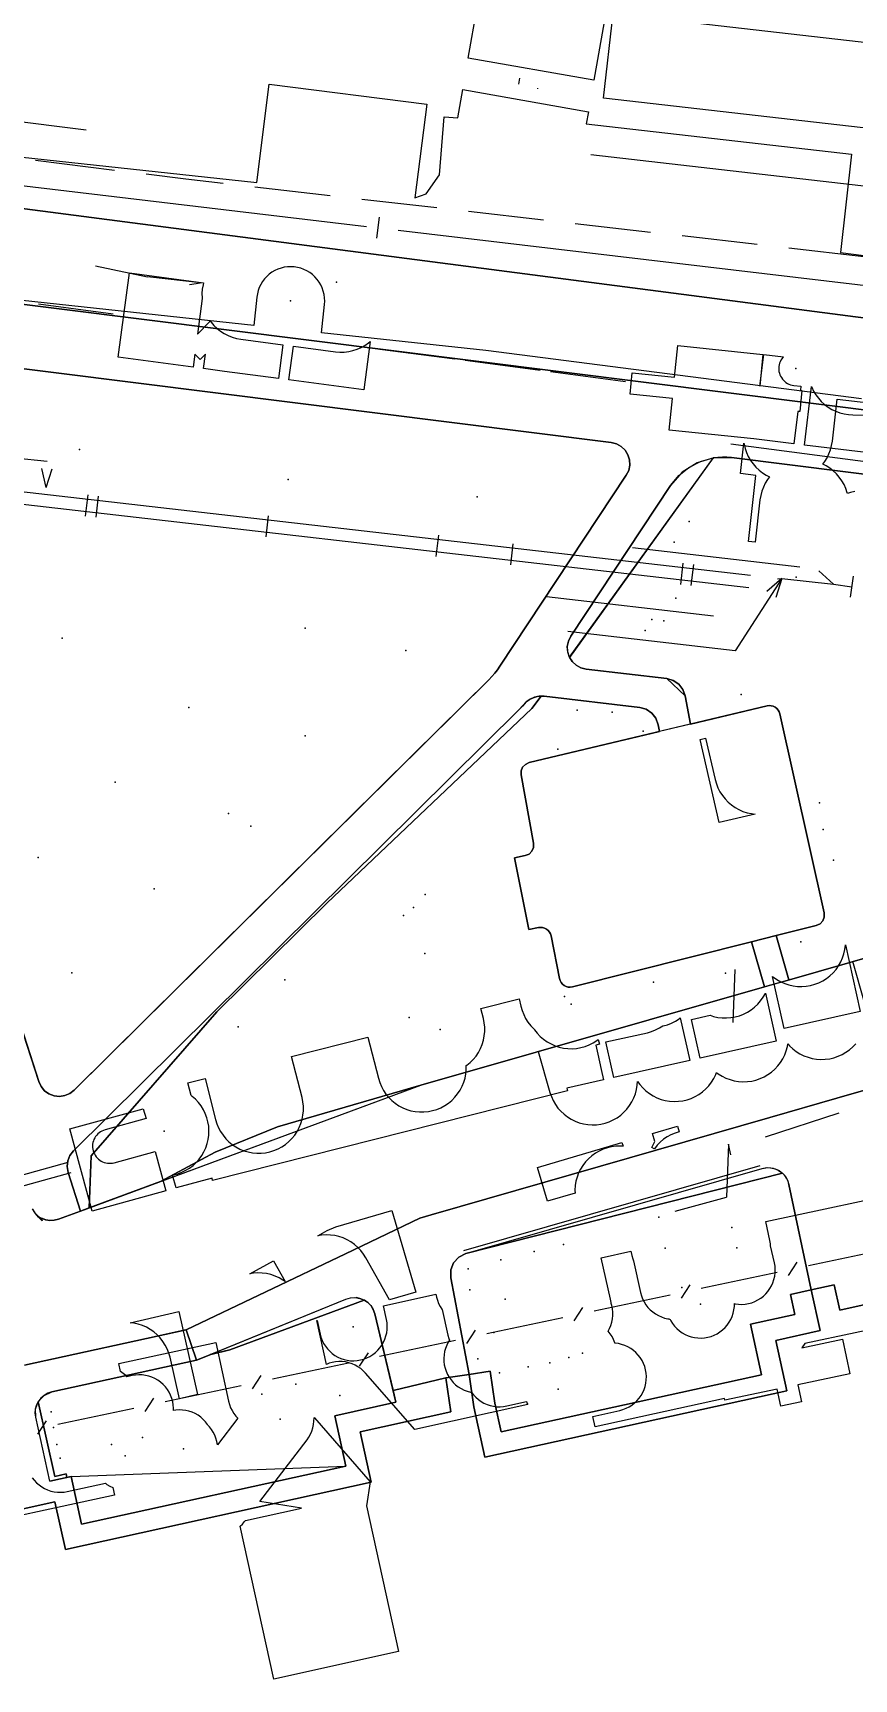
# Model space of a CAD drawing. Header units: metres. Extents: x 8858 to 9287, y -8974 to -8722.
# Drawn here: x 9198.8 to 9237.4, y -8939 to -8861.6 of the extents above; entities that cross this region are included whole.
import ezdxf

# ---------------------------------------------------------------- set-up
doc = ezdxf.new("R2010")
doc.units = ezdxf.units.M
for name, color, linetype in [('BOUNDARY', 7, 'Continuous'), ('BUSH', 7, 'Continuous'), ('CURB', 7, 'Continuous'), ('ELECTR_CABLE', 7, 'Continuous'), ('ELECTR_CABLE_COMM', 7, 'Continuous'), ('GAS', 7, 'Continuous'), ('GRASS', 7, 'Continuous'), ('GROUND', 7, 'Continuous'), ('HEAT', 7, 'Continuous'), ('LOUNGER', 7, 'Continuous'), ('OVERHEAD_POWER_LINE', 7, 'Continuous'), ('ROAD', 7, 'Continuous'), ('SEWER', 7, 'Continuous'), ('SIDEWALK_PATH', 7, 'Continuous'), ('TREE', 7, 'Continuous'), ('WATER_PIPELINE', 7, 'Continuous')]:
    doc.layers.add(name, color=color, linetype=linetype)

msp = doc.modelspace()

# ---------------------------------------------------------------- linework, layer by layer
at = {"layer": 'BOUNDARY'}
msp.add_lwpolyline([(9238.893, -8921.222), (9236.71, -8921.702), (9236.448, -8920.508), (9235.373, -8920.744), (9235.795, -8922.663), (9233.703, -8923.123), (9234.225, -8925.498), (9220.028, -8928.622), (9219.506, -8926.253), (9219.281, -8924.725), (9218.193, -8924.886), (9218.429, -8926.49), (9214.158, -8927.429), (9214.679, -8929.798), (9200.299, -8932.962), (9199.805, -8930.717), (9194.494, -8931.886)], dxfattribs=at)
at = {"layer": 'BUSH'}
for p in [(9213.043, -8873.364), (9234.644, -8877.429), (9200.956, -8881.241), (9210.769, -8882.642), (9219.655, -8883.461), (9234.657, -8887.246), (9216.305, -8890.683), (9217.212, -8902.164), (9204.947, -8913.287)]:
    msp.add_point(p, dxfattribs=at)
at = {"layer": 'CURB'}
for points in [[(9005.826, -8841.827), (9152.03, -8860.335), (9182.343, -8867.842), (9259.042, -8877.797)], [(9258.834, -8882.007), (9125.548, -8865.277), (9009.014, -8849.869)], [(9225.965, -8880.905), (9132.536, -8869.178)], [(9258.704, -8884.548), (9231.589, -8880.989)], [(9226.674, -8882.449), (9220.733, -8891.424)], [(9228.75, -8882.936), (9224.066, -8890.012)], [(9224.783, -8891.558), (9228.578, -8892.004), (9229.445, -8892.815), (9229.692, -8894.148)], [(9220.211, -8892.059), (9200.703, -8911.362)], [(9222.805, -8892.835), (9227.305, -8893.364)], [(9221.618, -8893.481), (9200.672, -8914.207)], [(9229.692, -8894.148), (9233.296, -8893.288)], [(9233.9, -8893.666), (9235.975, -8903.025)], [(9222.102, -8895.96), (9228.231, -8894.497)], [(9228.171, -8894.176), (9228.231, -8894.497)], [(9222.317, -8899.75), (9221.726, -8896.537)], [(9222.543, -8903.715), (9222.09, -8903.81), (9221.415, -8900.433), (9221.924, -8900.331)], [(9223.529, -8906.112), (9223.137, -8904.108)], [(9233.727, -8904.092), (9232.562, -8904.384)], [(9235.609, -8903.619), (9233.727, -8904.092)], [(9234.134, -8906.229), (9241.83, -8904.028)], [(9232.562, -8904.384), (9224.142, -8906.501)], [(9233.172, -8906.504), (9232.562, -8904.384)], [(9201.009, -8917.043), (9217.009, -8911.127), (9233.172, -8906.504)], [(9236.569, -8911.741), (9252.721, -8907.101)], [(9198.072, -8907.929), (9199.048, -8910.958)], [(9233.418, -8912.646), (9236.569, -8911.741)], [(9217.506, -8917.216), (9233.418, -8912.646)], [(9219.031, -8918.901), (9232.973, -8914.897)], [(9200.423, -8915.224), (9201.009, -8917.043)], [(9235.373, -8920.744), (9234.325, -8915.789)], [(9199.974, -8917.426), (9201.009, -8917.043)], [(9213.463, -8919.047), (9216.968, -8917.371), (9217.506, -8917.216)], [(9198.367, -8924.296), (9205.969, -8922.63), (9213.463, -8919.047)], [(9219.281, -8924.725), (9218.421, -8920.187)], [(9220.27, -8924.579), (9220.491, -8926.072), (9220.789, -8927.43), (9233.034, -8924.737), (9232.511, -8922.362), (9234.604, -8921.901), (9234.397, -8920.959)], [(9206.459, -8924.058), (9213.491, -8921.179)], [(9215.84, -8926.035), (9214.842, -8921.872)], [(9199.665, -8925.548), (9206.459, -8924.058)], [(9219.281, -8924.725), (9220.27, -8924.579)], [(9199.561, -8929.747), (9200.567, -8929.526), (9201.061, -8931.77), (9213.488, -8929.037), (9212.967, -8926.668), (9215.84, -8926.035)], [(9199.561, -8929.747), (9198.902, -8926.738)]]:
    msp.add_lwpolyline(points, dxfattribs=at)
at = {"layer": 'ELECTR_CABLE'}
for points in [[(9198.89, -8867.633), (9202.607, -8868.096)], [(9204.095, -8868.281), (9205.954, -8868.513)], [(9205.954, -8868.513), (9207.72, -8868.715)], [(9209.21, -8868.885), (9212.742, -8869.289)], [(9214.232, -8869.459), (9217.764, -8869.862)], [(9219.254, -8870.033), (9222.786, -8870.436)], [(9224.276, -8870.607), (9227.808, -8871.01)], [(9229.298, -8871.18), (9232.83, -8871.584)], [(9234.32, -8871.754), (9237.852, -8872.158)], [(9199.027, -8874.388), (9202.547, -8874.853)], [(9215.087, -8876.512), (9218.607, -8876.977)], [(9219.102, -8877.042), (9222.622, -8877.508)], [(9223.117, -8877.573), (9226.637, -8878.039)], [(9233.229, -8913.546), (9236.693, -8912.426)], [(9200.419, -8914.762), (9196.959, -8915.714)], [(9200.549, -8915.245), (9197.087, -8916.198)]]:
    msp.add_lwpolyline(points, dxfattribs=at)
for points in [[(9207.088, -8875.221), (9207.095, -8875.164), (9207.15, -8875.243), (9207.284, -8875.401), (9207.432, -8875.544), (9207.593, -8875.672), (9207.766, -8875.784), (9207.949, -8875.878), (9208.141, -8875.954), (9208.339, -8876.011), (9208.542, -8876.048), (9210.525, -8876.31), (9210.315, -8877.898), (9207.783, -8877.563), (9206.795, -8877.433), (9206.885, -8876.755), (9206.64, -8877.003), (9206.382, -8876.748), (9206.3, -8877.367), (9202.78, -8876.902), (9203.305, -8872.936), (9206.798, -8873.398), (9206.772, -8873.488), (9206.735, -8873.691), (9206.718, -8873.896), (9206.722, -8874.102), (9206.726, -8874.142), (9206.506, -8875.81)], [(9214.33, -8878.429), (9210.81, -8877.964), (9211.02, -8876.375), (9213.003, -8876.638), (9213.208, -8876.655), (9213.414, -8876.652), (9213.619, -8876.628), (9213.821, -8876.585), (9214.017, -8876.522), (9214.206, -8876.44), (9214.386, -8876.34), (9214.556, -8876.223), (9214.63, -8876.16)], [(9233.102, -8876.762), (9232.948, -8878.254), (9232.956, -8878.255), (9233.136, -8876.766), (9234.065, -8876.878), (9234.037, -8876.908), (9233.989, -8876.97), (9233.947, -8877.036), (9233.912, -8877.106), (9233.884, -8877.18), (9233.863, -8877.255), (9233.85, -8877.333), (9233.844, -8877.411), (9233.846, -8877.49), (9233.856, -8877.568), (9233.873, -8877.644), (9233.898, -8877.719), (9233.93, -8877.79), (9233.969, -8877.858), (9234.014, -8877.923), (9234.066, -8877.982), (9234.123, -8878.036), (9234.185, -8878.084), (9234.251, -8878.126), (9234.321, -8878.161), (9234.395, -8878.189), (9234.47, -8878.21), (9234.548, -8878.223), (9234.885, -8878.264), (9234.862, -8878.452), (9234.937, -8878.46), (9234.834, -8879.454), (9234.742, -8879.445), (9234.558, -8880.967), (9232.673, -8880.739), (9228.686, -8880.327), (9228.841, -8878.835), (9226.851, -8878.629), (9226.954, -8877.634), (9228.944, -8877.84), (9229.098, -8876.348)], [(9238.858, -8881.487), (9235.054, -8881.027), (9235.387, -8878.277), (9235.394, -8878.298), (9235.482, -8878.485), (9235.587, -8878.662), (9235.708, -8878.828), (9235.846, -8878.982), (9235.998, -8879.121), (9236.163, -8879.245), (9236.339, -8879.352), (9236.525, -8879.441), (9236.718, -8879.511), (9236.918, -8879.562), (9237.122, -8879.594), (9237.328, -8879.605), (9239.085, -8879.614)], [(9237.68, -8907.655), (9234.106, -8908.457), (9233.557, -8906.014), (9233.59, -8906.042), (9233.758, -8906.161), (9233.937, -8906.262), (9234.126, -8906.346), (9234.321, -8906.411), (9234.522, -8906.456), (9234.727, -8906.481), (9234.933, -8906.486), (9235.139, -8906.471), (9235.342, -8906.436), (9235.54, -8906.381), (9235.732, -8906.307), (9235.917, -8906.214), (9236.091, -8906.104), (9236.253, -8905.977), (9236.402, -8905.835), (9236.537, -8905.679), (9236.656, -8905.511), (9236.757, -8905.331), (9236.841, -8905.143), (9236.906, -8904.947), (9236.951, -8904.746), (9236.976, -8904.542), (9236.977, -8904.522)], [(9206.867, -8910.803), (9207.358, -8912.741), (9207.418, -8912.938), (9207.497, -8913.129), (9207.595, -8913.31), (9207.71, -8913.481), (9207.841, -8913.64), (9207.987, -8913.785), (9208.147, -8913.916), (9208.318, -8914.03), (9208.501, -8914.126), (9208.691, -8914.205), (9208.888, -8914.264), (9209.091, -8914.304), (9209.296, -8914.323), (9209.502, -8914.323), (9209.707, -8914.302), (9209.909, -8914.261), (9210.106, -8914.201), (9210.296, -8914.122), (9210.478, -8914.024), (9210.649, -8913.909), (9210.808, -8913.778), (9210.953, -8913.632), (9211.083, -8913.472), (9211.197, -8913.3), (9211.294, -8913.118), (9211.372, -8912.928), (9211.432, -8912.73), (9211.471, -8912.528), (9211.491, -8912.323), (9211.491, -8912.117), (9211.47, -8911.912), (9211.429, -8911.71), (9210.938, -8909.771), (9214.525, -8908.862), (9215.016, -8910.801), (9215.077, -8910.998), (9215.156, -8911.188), (9215.254, -8911.37), (9215.369, -8911.541), (9215.5, -8911.7), (9215.646, -8911.845), (9215.806, -8911.976), (9215.977, -8912.09), (9216.159, -8912.186), (9216.35, -8912.265), (9216.547, -8912.324), (9216.749, -8912.364), (9216.955, -8912.383), (9217.161, -8912.383), (9217.366, -8912.362), (9217.568, -8912.321), (9217.765, -8912.261), (9217.955, -8912.182), (9218.136, -8912.084), (9218.308, -8911.969), (9218.466, -8911.838), (9218.612, -8911.692), (9218.742, -8911.532), (9218.856, -8911.36), (9218.953, -8911.178), (9219.031, -8910.988), (9219.09, -8910.79), (9219.13, -8910.588), (9219.15, -8910.383), (9219.149, -8910.207), (9219.173, -8910.191), (9219.332, -8910.06), (9219.478, -8909.914), (9219.608, -8909.754), (9219.722, -8909.583), (9219.819, -8909.401), (9219.897, -8909.21), (9219.956, -8909.013), (9219.996, -8908.81), (9220.016, -8908.605), (9220.015, -8908.399), (9219.994, -8908.194), (9219.954, -8907.992), (9219.833, -8907.518), (9221.64, -8907.06), (9221.72, -8907.416), (9221.775, -8907.615), (9221.849, -8907.807), (9221.941, -8907.991), (9222.052, -8908.166), (9222.178, -8908.328), (9222.32, -8908.477), (9222.357, -8908.509), (9222.363, -8908.518), (9222.489, -8908.68), (9222.631, -8908.829), (9222.787, -8908.964), (9222.956, -8909.083), (9223.135, -8909.184), (9223.324, -8909.268), (9223.519, -8909.333), (9223.72, -8909.378), (9223.925, -8909.403), (9224.131, -8909.408), (9224.336, -8909.393), (9224.539, -8909.358), (9224.738, -8909.303), (9224.93, -8909.229), (9225.114, -8909.136), (9225.289, -8909.026), (9225.357, -8908.973), (9225.415, -8909.199), (9225.235, -8909.244), (9225.331, -8909.67), (9225.493, -8910.39), (9225.602, -8910.878), (9223.875, -8911.266), (9223.905, -8911.386), (9207.222, -8915.612), (9207.192, -8915.492), (9205.505, -8915.956), (9205.338, -8915.35), (9205.382, -8915.342), (9205.581, -8915.29), (9205.774, -8915.218), (9205.96, -8915.128), (9206.135, -8915.02), (9206.299, -8914.895), (9206.45, -8914.755), (9206.587, -8914.601), (9206.708, -8914.434), (9206.812, -8914.256), (9206.897, -8914.068), (9206.965, -8913.874), (9207.012, -8913.673), (9207.04, -8913.469), (9207.048, -8913.263), (9207.035, -8913.057), (9207.003, -8912.854), (9206.95, -8912.654), (9206.878, -8912.461), (9206.788, -8912.276), (9206.68, -8912.101), (9206.555, -8911.936), (9206.415, -8911.785), (9206.261, -8911.649), (9206.209, -8911.611), (9206.056, -8911.008)], [(9230.153, -8909.857), (9229.744, -8908.037), (9230.626, -8907.839), (9230.778, -8907.89), (9230.979, -8907.935), (9231.184, -8907.96), (9231.39, -8907.965), (9231.596, -8907.95), (9231.799, -8907.915), (9231.997, -8907.86), (9232.189, -8907.786), (9232.374, -8907.693), (9232.548, -8907.583), (9232.71, -8907.456), (9232.859, -8907.314), (9232.994, -8907.158), (9233.113, -8906.99), (9233.214, -8906.81), (9233.22, -8906.797), (9233.727, -8909.054)], [(9229.555, -8909.478), (9229.665, -8909.966), (9226.09, -8910.769), (9225.981, -8910.281), (9225.714, -8909.094), (9227.666, -8908.656), (9227.864, -8908.601), (9228.056, -8908.526), (9228.24, -8908.434), (9228.387, -8908.341), (9228.411, -8908.337), (9228.609, -8908.282), (9228.801, -8908.208), (9228.986, -8908.115), (9229.16, -8908.005), (9229.215, -8907.962)], [(9200.5, -8913.184), (9203.962, -8912.232), (9204.089, -8912.694), (9202.161, -8913.225), (9202.086, -8913.25), (9202.014, -8913.281), (9201.946, -8913.32), (9201.882, -8913.365), (9201.822, -8913.416), (9201.768, -8913.473), (9201.72, -8913.535), (9201.678, -8913.601), (9201.642, -8913.671), (9201.614, -8913.744), (9201.593, -8913.82), (9201.579, -8913.897), (9201.573, -8913.976), (9201.575, -8914.054), (9201.585, -8914.132), (9201.602, -8914.209), (9201.626, -8914.283), (9201.658, -8914.355), (9201.697, -8914.423), (9201.742, -8914.488), (9201.793, -8914.547), (9201.85, -8914.601), (9201.911, -8914.65), (9201.978, -8914.692), (9202.048, -8914.727), (9202.121, -8914.756), (9202.197, -8914.777), (9202.274, -8914.79), (9202.352, -8914.796), (9202.431, -8914.794), (9202.509, -8914.785), (9202.585, -8914.768), (9204.514, -8914.237), (9205.023, -8916.088), (9201.561, -8917.041)], [(9227.872, -8914.059), (9228.019, -8913.77), (9227.909, -8913.396), (9229.089, -8913.048), (9229.166, -8913.311), (9229.163, -8913.311), (9228.966, -8913.373), (9228.777, -8913.454), (9228.596, -8913.553), (9228.426, -8913.669), (9228.268, -8913.802), (9228.124, -8913.949), (9227.995, -8914.11), (9227.989, -8914.118)], [(9226.522, -8913.998), (9226.396, -8913.99), (9226.19, -8913.997), (9225.986, -8914.023), (9225.785, -8914.07), (9225.59, -8914.136), (9225.402, -8914.221), (9225.223, -8914.324), (9225.056, -8914.444), (9224.901, -8914.58), (9224.76, -8914.73), (9224.634, -8914.894), (9224.525, -8915.068), (9224.434, -8915.253), (9224.361, -8915.446), (9224.308, -8915.645), (9224.274, -8915.848), (9224.261, -8916.054), (9224.265, -8916.196), (9222.967, -8916.579), (9222.499, -8914.993), (9226.47, -8913.821)], [(9212.611, -8917.963), (9213.02, -8917.791), (9215.649, -8917.015), (9216.782, -8920.851), (9215.533, -8921.22), (9214.426, -8919.239), (9214.316, -8919.064), (9214.191, -8918.901), (9214.049, -8918.751), (9213.894, -8918.616), (9213.726, -8918.496), (9213.548, -8918.393), (9213.36, -8918.309), (9213.164, -8918.243), (9212.964, -8918.197), (9212.759, -8918.17), (9212.553, -8918.164), (9212.348, -8918.178), (9212.173, -8918.207)], [(9210.628, -8920.358), (9210.525, -8920.285), (9210.346, -8920.182), (9210.158, -8920.097), (9209.963, -8920.032), (9209.762, -8919.985), (9209.558, -8919.959), (9209.352, -8919.952), (9209.146, -8919.966), (9208.971, -8919.995), (9210.08, -8919.377)], [(9206.515, -8925.673), (9205.661, -8925.867), (9205.217, -8923.917), (9205.162, -8923.719), (9205.087, -8923.527), (9204.994, -8923.343), (9204.883, -8923.169), (9204.756, -8923.007), (9204.613, -8922.858), (9204.457, -8922.724), (9204.288, -8922.606), (9204.108, -8922.505), (9203.92, -8922.422), (9203.724, -8922.358), (9203.522, -8922.313), (9203.347, -8922.292), (9205.628, -8921.773)]]:
    msp.add_lwpolyline(points, close=True, dxfattribs=at)
at = {"layer": 'ELECTR_CABLE_COMM'}
for points in [[(9234.307, -8920.068), (9234.716, -8919.44)], [(9235.245, -8919.599), (9238.82, -8918.843)], [(9230.202, -8920.665), (9233.777, -8919.909)], [(9225.159, -8921.731), (9228.735, -8920.975)], [(9229.264, -8921.134), (9229.673, -8920.506)], [(9224.221, -8922.201), (9224.63, -8921.573)], [(9219.178, -8923.267), (9219.587, -8922.639)], [(9220.116, -8922.798), (9223.692, -8922.042)], [(9215.074, -8923.864), (9218.649, -8923.108)], [(9210.031, -8924.931), (9213.606, -8924.175)], [(9214.135, -8924.334), (9214.544, -8923.705)], [(9209.092, -8925.4), (9209.501, -8924.772)], [(9204.988, -8925.997), (9208.563, -8925.241)], [(9199.945, -8927.064), (9203.52, -8926.308)], [(9204.05, -8926.467), (9204.458, -8925.838)], [(9199.007, -8927.533), (9199.416, -8926.905)]]:
    msp.add_lwpolyline(points, dxfattribs=at)
at = {"layer": 'GAS'}
for points in [[(9199.444, -8881.8), (9197.927, -8881.64)], [(9199.4, -8883.03), (9199.182, -8882.122)], [(9199.4, -8883.03), (9199.682, -8882.14)], [(9232.441, -8887.742), (9192.277, -8883.134)], [(9192.345, -8882.538), (9232.51, -8887.146)], [(9201.249, -8884.366), (9201.363, -8883.373)], [(9201.746, -8884.423), (9201.86, -8883.43)], [(9209.742, -8885.341), (9209.856, -8884.347)], [(9217.738, -8886.259), (9217.852, -8885.265)], [(9221.239, -8886.661), (9221.353, -8885.667)], [(9234.838, -8886.767), (9226.968, -8885.864)], [(9229.235, -8887.578), (9229.349, -8886.585)], [(9229.731, -8887.635), (9229.845, -8886.642)], [(9236.42, -8887.56), (9235.727, -8886.933)], [(9233.99, -8887.3), (9231.791, -8890.695)], [(9233.99, -8887.3), (9233.291, -8887.919)], [(9233.99, -8887.3), (9233.711, -8888.191)], [(9233.789, -8887.32), (9233.99, -8887.3), (9236.42, -8887.56), (9237.289, -8887.689)], [(9237.215, -8888.184), (9237.362, -8887.195)], [(9230.775, -8889.072), (9222.919, -8888.17)], [(9231.791, -8890.695), (9223.928, -8889.793)]]:
    msp.add_lwpolyline(points, dxfattribs=at)
at = {"layer": 'GRASS'}
for points in [[(9258.834, -8882.007), (9259.042, -8877.797), (9182.343, -8867.842), (9152.03, -8860.335), (9005.826, -8841.827), (9004.224, -8841.84), (9002.707, -8842.266), (9001.353, -8843.072), (9000.239, -8844.225), (8999.862, -8844.909), (8999.676, -8845.656), (8999.686, -8846.425), (8999.896, -8847.178), (9000.293, -8847.851), (9000.841, -8848.391), (9001.508, -8848.774), (9002.263, -8848.976), (9125.548, -8865.277)], [(9223.137, -8904.108), (9223.109, -8904.013), (9223.062, -8903.926), (9223, -8903.85), (9222.923, -8903.787), (9222.835, -8903.741), (9222.74, -8903.713), (9222.642, -8903.704), (9222.543, -8903.715), (9222.09, -8903.81), (9221.415, -8900.433), (9221.924, -8900.331), (9222.105, -8900.256), (9222.239, -8900.122), (9222.314, -8899.947), (9222.317, -8899.75), (9221.726, -8896.537), (9221.728, -8896.345), (9221.799, -8896.173), (9221.927, -8896.039), (9222.102, -8895.96), (9228.231, -8894.497), (9228.171, -8894.176), (9228.063, -8893.874), (9227.871, -8893.627), (9227.612, -8893.452), (9227.305, -8893.364), (9222.805, -8892.835), (9222.737, -8892.831), (9222.669, -8892.831), (9222.238, -8893.416), (9212.596, -8902.565), (9207.414, -8907.677), (9201.509, -8914.446), (9201.419, -8916.891), (9204.766, -8915.654), (9207.343, -8914.276), (9210.267, -8913.081), (9217.009, -8911.127), (9233.172, -8906.504), (9232.562, -8904.384), (9224.142, -8906.501), (9224.041, -8906.516), (9223.94, -8906.51), (9223.843, -8906.484), (9223.752, -8906.439), (9223.672, -8906.376), (9223.607, -8906.298), (9223.558, -8906.21), (9223.529, -8906.112)], [(9234.397, -8920.959), (9235.373, -8920.744), (9234.325, -8915.789), (9234.281, -8915.641), (9234.216, -8915.502), (9234.13, -8915.375), (9234.026, -8915.262), (9219.128, -8919.039), (9218.794, -8919.207), (9218.552, -8919.476), (9218.421, -8919.813), (9218.421, -8920.187), (9219.281, -8924.725), (9220.27, -8924.579), (9220.491, -8926.072), (9220.789, -8927.43), (9233.034, -8924.737), (9232.511, -8922.362), (9234.604, -8921.901)], [(9214.842, -8921.872), (9214.774, -8921.678), (9214.67, -8921.504), (9214.532, -8921.355), (9214.365, -8921.236), (9208.023, -8923.563), (9207.129, -8923.784), (9206.459, -8924.058), (9199.665, -8925.548), (9199.47, -8925.611), (9199.295, -8925.712), (9199.144, -8925.846), (9199.021, -8926.01), (9199.794, -8929.523), (9200.326, -8929.405), (9200.362, -8929.571), (9200.567, -8929.526), (9213.488, -8929.037), (9212.967, -8926.668), (9215.84, -8926.035)]]:
    msp.add_lwpolyline(points, close=True, dxfattribs=at)
for points in [[(9197.799, -8907.083), (9199.048, -8910.958), (9199.157, -8911.19), (9199.319, -8911.383), (9199.524, -8911.531), (9199.763, -8911.623), (9200.017, -8911.651), (9200.267, -8911.615), (9200.499, -8911.517), (9200.703, -8911.362), (9205.805, -8906.314), (9207.481, -8904.655), (9216.65, -8895.571), (9220.211, -8892.059), (9220.354, -8891.91), (9220.488, -8891.755), (9220.615, -8891.593), (9220.733, -8891.424), (9226.674, -8882.449), (9226.787, -8882.22), (9226.837, -8881.974), (9226.825, -8881.723), (9226.749, -8881.48), (9226.614, -8881.264), (9226.431, -8881.091), (9226.212, -8880.969), (9225.965, -8880.905), (9132.536, -8869.178)], [(9258.684, -8885.012), (9231.625, -8881.616), (9231.41, -8881.596), (9231.193, -8881.593), (9230.977, -8881.605), (9230.762, -8881.633), (9224.004, -8891.01), (9224.142, -8891.217), (9224.324, -8891.382), (9224.541, -8891.498), (9224.783, -8891.558), (9228.578, -8892.004), (9228.886, -8892.091), (9229.145, -8892.267), (9229.337, -8892.513), (9229.445, -8892.815), (9229.692, -8894.148), (9233.296, -8893.288), (9233.394, -8893.275), (9233.493, -8893.281), (9233.588, -8893.306), (9233.677, -8893.35), (9233.756, -8893.411), (9233.82, -8893.486), (9233.869, -8893.572), (9233.9, -8893.666), (9235.975, -8903.025), (9235.979, -8903.22), (9235.912, -8903.396), (9235.785, -8903.535), (9235.609, -8903.619), (9233.727, -8904.092), (9234.326, -8906.174), (9241.83, -8904.028)]]:
    msp.add_lwpolyline(points, dxfattribs=at)
at = {"layer": 'GROUND'}
for points in [[(9138.176, -8858.581), (9152.03, -8860.335), (9182.343, -8867.842), (9259.042, -8877.797), (9258.834, -8882.007), (9125.548, -8865.277)], [(9132.536, -8869.178), (9225.965, -8880.905), (9226.212, -8880.969), (9226.431, -8881.091), (9226.614, -8881.264), (9226.749, -8881.48), (9226.825, -8881.723), (9226.837, -8881.974), (9226.787, -8882.22), (9226.674, -8882.449), (9220.733, -8891.424), (9220.615, -8891.593), (9220.488, -8891.755), (9220.354, -8891.91), (9220.211, -8892.059), (9200.703, -8911.362), (9200.499, -8911.517), (9200.267, -8911.615), (9200.017, -8911.651), (9199.763, -8911.623), (9199.524, -8911.531), (9199.319, -8911.383), (9199.157, -8911.19), (9199.048, -8910.958), (9197.799, -8907.083)], [(9241.83, -8904.028), (9234.134, -8906.229), (9233.172, -8906.504), (9234.326, -8906.174), (9233.727, -8904.092), (9235.609, -8903.619), (9235.785, -8903.535), (9235.912, -8903.396), (9235.979, -8903.22), (9235.975, -8903.025), (9233.9, -8893.666), (9233.869, -8893.572), (9233.82, -8893.486), (9233.756, -8893.411), (9233.677, -8893.35), (9233.588, -8893.306), (9233.493, -8893.281), (9233.394, -8893.275), (9233.296, -8893.288), (9229.692, -8894.148), (9229.445, -8892.815), (9229.337, -8892.513), (9229.145, -8892.267), (9228.886, -8892.091), (9228.578, -8892.004), (9224.783, -8891.558), (9224.534, -8891.495), (9224.313, -8891.374), (9224.129, -8891.202), (9224.006, -8891.007), (9230.759, -8881.637), (9230.787, -8881.628), (9231.625, -8881.616), (9258.685, -8885.012)]]:
    msp.add_lwpolyline(points, dxfattribs=at)
for points in [[(9217.009, -8911.127), (9210.267, -8913.081), (9207.343, -8914.276), (9204.766, -8915.654), (9201.419, -8916.891), (9201.509, -8914.446), (9207.414, -8907.677), (9212.596, -8902.565), (9222.238, -8893.416), (9222.665, -8892.837), (9222.805, -8892.835), (9227.305, -8893.364), (9227.612, -8893.452), (9227.871, -8893.627), (9228.063, -8893.874), (9228.171, -8894.176), (9228.231, -8894.497), (9222.102, -8895.96), (9221.927, -8896.039), (9221.799, -8896.173), (9221.728, -8896.345), (9221.726, -8896.537), (9222.317, -8899.75), (9222.314, -8899.947), (9222.239, -8900.122), (9222.105, -8900.256), (9221.924, -8900.331), (9221.415, -8900.433), (9222.09, -8903.81), (9222.543, -8903.715), (9222.642, -8903.704), (9222.74, -8903.713), (9222.835, -8903.741), (9222.923, -8903.787), (9223, -8903.85), (9223.062, -8903.926), (9223.109, -8904.013), (9223.137, -8904.108), (9223.529, -8906.112), (9223.558, -8906.21), (9223.607, -8906.298), (9223.672, -8906.376), (9223.752, -8906.439), (9223.843, -8906.484), (9223.94, -8906.51), (9224.041, -8906.516), (9224.142, -8906.501), (9232.562, -8904.384), (9233.172, -8906.504)], [(9219.281, -8924.725), (9218.193, -8924.886), (9219.281, -8924.725), (9218.421, -8920.187), (9218.421, -8919.813), (9218.552, -8919.476), (9218.794, -8919.207), (9219.128, -8919.039), (9234.026, -8915.262), (9234.026, -8915.262), (9234.161, -8915.416), (9234.262, -8915.593), (9234.325, -8915.789), (9235.373, -8920.744), (9234.397, -8920.959), (9234.604, -8921.901), (9232.511, -8922.362), (9233.034, -8924.737), (9220.789, -8927.43), (9220.491, -8926.072), (9220.27, -8924.579), (9219.281, -8924.725), (9219.506, -8926.253)], [(9200.326, -8929.405), (9199.794, -8929.523), (9199.023, -8926.019), (9199.037, -8925.985), (9199.301, -8925.708), (9199.665, -8925.548), (9206.459, -8924.058), (9207.129, -8923.784), (9208.023, -8923.563), (9214.354, -8921.24), (9214.148, -8921.148), (9213.974, -8921.115), (9214.124, -8921.137), (9214.326, -8921.215), (9214.507, -8921.333), (9214.656, -8921.487), (9214.769, -8921.668), (9214.842, -8921.872), (9215.707, -8925.481), (9215.84, -8926.035), (9212.967, -8926.668), (9213.488, -8929.037), (9201.061, -8931.77), (9200.567, -8929.526), (9200.362, -8929.571)]]:
    msp.add_lwpolyline(points, close=True, dxfattribs=at)
at = {"layer": 'HEAT'}
for points in [[(9240.012, -8866.36), (9225.602, -8864.713), (9226.056, -8860.739), (9240.467, -8862.386)], [(9237.424, -8883.216), (9237.224, -8883.263), (9237.077, -8883.312), (9237.067, -8883.267), (9237, -8883.072), (9236.915, -8882.884), (9236.812, -8882.705), (9236.692, -8882.538), (9236.556, -8882.383), (9236.406, -8882.242), (9236.242, -8882.117), (9236.067, -8882.008), (9235.91, -8881.931), (9236.006, -8881.806), (9236.114, -8881.631), (9236.206, -8881.446), (9236.278, -8881.253), (9236.331, -8881.054), (9236.365, -8880.851), (9236.593, -8878.864), (9238.074, -8879.034)]]:
    msp.add_lwpolyline(points, dxfattribs=at)
for points in [[(9232.415, -8885.555), (9232.771, -8882.452), (9232.04, -8882.368), (9232.205, -8880.931), (9232.213, -8880.988), (9232.26, -8881.189), (9232.326, -8881.384), (9232.411, -8881.571), (9232.514, -8881.75), (9232.634, -8881.917), (9232.77, -8882.072), (9232.92, -8882.213), (9233.084, -8882.339), (9233.259, -8882.447), (9233.416, -8882.525), (9233.32, -8882.649), (9233.212, -8882.824), (9233.12, -8883.009), (9233.048, -8883.202), (9232.995, -8883.401), (9232.961, -8883.604), (9232.733, -8885.591)], [(9230.404, -8894.811), (9230.855, -8896.759), (9230.911, -8896.957), (9230.987, -8897.149), (9231.081, -8897.332), (9231.192, -8897.506), (9231.32, -8897.667), (9231.463, -8897.816), (9231.62, -8897.949), (9231.79, -8898.067), (9231.97, -8898.167), (9232.158, -8898.249), (9232.355, -8898.313), (9232.556, -8898.356), (9232.731, -8898.377), (9231.047, -8898.767), (9230.144, -8894.871)]]:
    msp.add_lwpolyline(points, close=True, dxfattribs=at)
at = {"layer": 'LOUNGER'}
msp.add_point((9217.193, -8904.927), dxfattribs=at)
at = {"layer": 'OVERHEAD_POWER_LINE'}
for points in [[(9201.716, -8872.599), (9204.16, -8873.124)], [(9206.644, -8873.405), (9204.16, -8873.124)], [(9206.133, -8873.482), (9206.644, -8873.405)], [(9231.694, -8908.185), (9231.789, -8905.687)], [(9231.477, -8913.895), (9231.381, -8916.393)], [(9231.592, -8914.399), (9231.477, -8913.895)], [(9228.969, -8917.049), (9231.381, -8916.393)]]:
    msp.add_lwpolyline(points, dxfattribs=at)
at = {"layer": 'ROAD'}
for points in [[(9259.967, -8859.11), (9259.043, -8877.796), (9259.042, -8877.797), (9182.343, -8867.842)], [(9237.881, -8907.237), (9237.331, -8905.314), (9241.162, -8904.219)], [(9252.721, -8907.102), (9236.569, -8911.741), (9233.418, -8912.646), (9217.506, -8917.216), (9216.969, -8917.371), (9216.968, -8917.371), (9213.463, -8919.047), (9205.969, -8922.63), (9205.968, -8922.63), (9198.367, -8924.297)], [(9198.735, -8916.939), (9198.846, -8917.112), (9198.847, -8917.113), (9198.991, -8917.259), (9198.992, -8917.26), (9199.165, -8917.375), (9199.167, -8917.376), (9199.36, -8917.451), (9199.362, -8917.452), (9199.564, -8917.486), (9199.566, -8917.486), (9199.77, -8917.478), (9199.773, -8917.477), (9199.974, -8917.426), (9199.975, -8917.426), (9201.01, -8917.043), (9217.009, -8911.127), (9217.01, -8911.127), (9222.536, -8909.546), (9223.086, -8911.469), (9223.152, -8911.664), (9223.237, -8911.852), (9223.34, -8912.03), (9223.46, -8912.198), (9223.596, -8912.353), (9223.747, -8912.494), (9223.91, -8912.619), (9224.085, -8912.728), (9224.27, -8912.819), (9224.463, -8912.891), (9224.662, -8912.944), (9224.866, -8912.978), (9225.071, -8912.991), (9225.277, -8912.985), (9225.482, -8912.958), (9225.682, -8912.911), (9225.877, -8912.844), (9226.065, -8912.759), (9226.243, -8912.656), (9226.411, -8912.536), (9226.566, -8912.4), (9226.707, -8912.25), (9226.832, -8912.086), (9226.941, -8911.911), (9227.032, -8911.726), (9227.104, -8911.533), (9227.158, -8911.334), (9227.191, -8911.131), (9227.203, -8910.95), (9227.309, -8911.097), (9227.445, -8911.252), (9227.595, -8911.393), (9227.759, -8911.518), (9227.934, -8911.627), (9228.118, -8911.718), (9228.311, -8911.79), (9228.51, -8911.844), (9228.714, -8911.877), (9228.919, -8911.891), (9229.125, -8911.884), (9229.33, -8911.857), (9229.53, -8911.81), (9229.726, -8911.744), (9229.913, -8911.658), (9230.092, -8911.555), (9230.259, -8911.435), (9230.414, -8911.299), (9230.555, -8911.149), (9230.68, -8910.985), (9230.789, -8910.81), (9230.88, -8910.625), (9230.917, -8910.526), (9231.002, -8910.59), (9231.177, -8910.699), (9231.362, -8910.79), (9231.555, -8910.863), (9231.754, -8910.916), (9231.957, -8910.949), (9232.163, -8910.963), (9232.369, -8910.956), (9232.573, -8910.929), (9232.774, -8910.882), (9232.969, -8910.816), (9233.157, -8910.731), (9233.335, -8910.628), (9233.502, -8910.507), (9233.657, -8910.372), (9233.798, -8910.221), (9233.924, -8910.057), (9234.032, -8909.882), (9234.123, -8909.698), (9234.196, -8909.505), (9234.249, -8909.306), (9234.27, -8909.18), (9234.354, -8909.276), (9234.504, -8909.417), (9234.668, -8909.542), (9234.843, -8909.651), (9235.028, -8909.742), (9235.221, -8909.814), (9235.42, -8909.868), (9235.623, -8909.901), (9235.829, -8909.914), (9236.035, -8909.908), (9236.239, -8909.881), (9236.44, -8909.834), (9236.635, -8909.767), (9236.823, -8909.682), (9237.001, -8909.579), (9237.169, -8909.459), (9237.323, -8909.323), (9237.464, -8909.173)]]:
    msp.add_lwpolyline(points, dxfattribs=at)
at = {"layer": 'SEWER'}
for points in [[(9226.639, -8855.459), (9225.155, -8863.876), (9219.246, -8862.835), (9220.087, -8858.063)], [(9221.658, -8863.778), (9221.61, -8864.052)], [(9185.219, -8866.083), (9209.293, -8868.677), (9209.873, -8864.061), (9217.291, -8864.992), (9216.738, -8869.396), (9217.262, -8869.208), (9217.893, -8868.322), (9218.104, -8865.59), (9218.752, -8865.64), (9218.986, -8864.312), (9224.895, -8865.354), (9224.794, -8865.928), (9237.27, -8867.354), (9236.743, -8871.972), (9258.048, -8874.719)], [(9222.509, -8864.276), (9222.52, -8864.24)], [(9237.737, -8878.855), (9220.063, -8876.577), (9212.337, -8875.744), (9212.481, -8874.411), (9212.49, -8874.255), (9212.484, -8874.098), (9212.462, -8873.942), (9212.425, -8873.789), (9212.374, -8873.641), (9212.308, -8873.499), (9212.228, -8873.363), (9212.136, -8873.236), (9212.032, -8873.119), (9211.916, -8873.012), (9211.791, -8872.918), (9211.657, -8872.836), (9211.516, -8872.767), (9211.368, -8872.713), (9211.216, -8872.674), (9211.061, -8872.649), (9210.905, -8872.64), (9210.748, -8872.646), (9210.592, -8872.668), (9210.44, -8872.705), (9210.291, -8872.756), (9210.149, -8872.822), (9210.013, -8872.901), (9209.886, -8872.994), (9209.769, -8873.098), (9209.662, -8873.213), (9209.568, -8873.339), (9209.486, -8873.473), (9209.417, -8873.614), (9209.363, -8873.761), (9209.324, -8873.913), (9209.299, -8874.068), (9209.155, -8875.401), (9185.065, -8872.805)], [(9242.168, -8921.764), (9235.065, -8923.277), (9234.932, -8923.475), (9236.838, -8923.074), (9237.18, -8924.703), (9234.74, -8925.216), (9234.907, -8926.006), (9233.937, -8926.21), (9233.771, -8925.421), (9231.309, -8925.939), (9231.291, -8925.851), (9225.208, -8927.196), (9225.097, -8926.697), (9226.367, -8926.416), (9226.519, -8926.374), (9226.665, -8926.318), (9226.806, -8926.248), (9226.939, -8926.165), (9227.063, -8926.068), (9227.177, -8925.961), (9227.28, -8925.842), (9227.371, -8925.714), (9227.449, -8925.578), (9227.513, -8925.434), (9227.563, -8925.285), (9227.597, -8925.132), (9227.617, -8924.976), (9227.622, -8924.819), (9227.611, -8924.663), (9227.584, -8924.508), (9227.543, -8924.357), (9227.487, -8924.21), (9227.417, -8924.069), (9227.333, -8923.936), (9227.237, -8923.812), (9227.129, -8923.698), (9227.01, -8923.595), (9226.882, -8923.505), (9226.746, -8923.427), (9226.603, -8923.363), (9226.454, -8923.313), (9226.301, -8923.278), (9226.145, -8923.258), (9226.137, -8923.258), (9226.13, -8923.233), (9226.074, -8923.086), (9226.004, -8922.946), (9225.92, -8922.813), (9225.824, -8922.689), (9225.823, -8922.687), (9225.889, -8922.563), (9225.948, -8922.418), (9225.994, -8922.267), (9226.024, -8922.113), (9226.039, -8921.957), (9226.039, -8921.8), (9226.023, -8921.644), (9225.992, -8921.49), (9225.96, -8921.386), (9225.957, -8921.344), (9225.931, -8921.19), (9225.499, -8919.237), (9226.894, -8918.928), (9226.94, -8919.136), (9226.981, -8919.288), (9227.016, -8919.378), (9227.347, -8920.877), (9227.388, -8921.028), (9227.444, -8921.175), (9227.514, -8921.315), (9227.598, -8921.448), (9227.694, -8921.572), (9227.802, -8921.686), (9227.92, -8921.789), (9228.049, -8921.88), (9228.185, -8921.958), (9228.328, -8922.022), (9228.477, -8922.072), (9228.63, -8922.107), (9228.677, -8922.113), (9228.699, -8922.123), (9228.737, -8922.135), (9228.768, -8922.198), (9228.852, -8922.331), (9228.948, -8922.455), (9229.056, -8922.569), (9229.174, -8922.672), (9229.302, -8922.763), (9229.439, -8922.841), (9229.582, -8922.905), (9229.731, -8922.954), (9229.884, -8922.989), (9230.04, -8923.009), (9230.197, -8923.013), (9230.353, -8923.002), (9230.508, -8922.976), (9230.66, -8922.935), (9230.806, -8922.879), (9230.947, -8922.809), (9231.08, -8922.725), (9231.204, -8922.629), (9231.318, -8922.521), (9231.421, -8922.402), (9231.512, -8922.274), (9231.59, -8922.138), (9231.654, -8921.995), (9231.703, -8921.846), (9231.738, -8921.693), (9231.758, -8921.537), (9231.762, -8921.397), (9231.801, -8921.406), (9231.957, -8921.426), (9232.114, -8921.43), (9232.271, -8921.419), (9232.425, -8921.393), (9232.577, -8921.351), (9232.724, -8921.295), (9232.864, -8921.225), (9232.997, -8921.142), (9233.121, -8921.045), (9233.235, -8920.938), (9233.338, -8920.819), (9233.429, -8920.691), (9233.507, -8920.555), (9233.571, -8920.411), (9233.621, -8920.262), (9233.656, -8920.109), (9233.675, -8919.954), (9233.68, -8919.797), (9233.669, -8919.64), (9233.642, -8919.485), (9233.464, -8918.676), (9233.458, -8918.589), (9233.431, -8918.435), (9233.232, -8917.533), (9240.43, -8915.999)], [(9198.734, -8929.58), (9198.83, -8929.704), (9198.937, -8929.819), (9199.056, -8929.922), (9199.183, -8930.014), (9199.319, -8930.092), (9199.463, -8930.157), (9199.611, -8930.207), (9199.764, -8930.242), (9199.92, -8930.263), (9200.077, -8930.268), (9200.234, -8930.257), (9200.388, -8930.231), (9202.178, -8929.843), (9202.248, -8929.893), (9202.384, -8929.972), (9202.527, -8930.036), (9202.534, -8930.039), (9202.612, -8930.397), (9194.764, -8932.1)]]:
    msp.add_lwpolyline(points, dxfattribs=at)
for points in [[(9212.13, -8922.191), (9212.271, -8922.828), (9212.312, -8922.98), (9212.368, -8923.126), (9212.438, -8923.267), (9212.522, -8923.4), (9212.618, -8923.524), (9212.726, -8923.638), (9212.844, -8923.741), (9212.972, -8923.832), (9213.109, -8923.91), (9213.252, -8923.974), (9213.401, -8924.023), (9213.554, -8924.058), (9213.71, -8924.078), (9213.867, -8924.082), (9214.023, -8924.071), (9214.178, -8924.045), (9214.33, -8924.004), (9214.476, -8923.948), (9214.617, -8923.878), (9214.75, -8923.794), (9214.874, -8923.698), (9214.988, -8923.59), (9215.091, -8923.471), (9215.182, -8923.343), (9215.26, -8923.207), (9215.324, -8923.064), (9215.373, -8922.915), (9215.408, -8922.762), (9215.428, -8922.606), (9215.433, -8922.449), (9215.422, -8922.292), (9215.395, -8922.138), (9215.254, -8921.501), (9217.721, -8920.955), (9217.75, -8921.085), (9217.791, -8921.237), (9217.847, -8921.383), (9217.917, -8921.524), (9218.001, -8921.657), (9218.015, -8921.676), (9218.281, -8922.88), (9218.323, -8923.031), (9218.357, -8923.12), (9218.298, -8923.213), (9218.228, -8923.353), (9218.172, -8923.5), (9218.13, -8923.651), (9218.104, -8923.806), (9218.092, -8923.963), (9218.096, -8924.12), (9218.116, -8924.275), (9218.151, -8924.429), (9218.2, -8924.578), (9218.264, -8924.721), (9218.342, -8924.857), (9218.432, -8924.986), (9218.535, -8925.104), (9218.649, -8925.212), (9218.773, -8925.309), (9218.906, -8925.393), (9219.046, -8925.463), (9219.193, -8925.519), (9219.344, -8925.561), (9219.4, -8925.57), (9219.491, -8925.687), (9219.599, -8925.801), (9219.718, -8925.904), (9219.846, -8925.995), (9219.982, -8926.073), (9220.126, -8926.137), (9220.274, -8926.187), (9220.428, -8926.221), (9220.583, -8926.241), (9220.74, -8926.245), (9220.897, -8926.234), (9221.052, -8926.208), (9221.977, -8926.003), (9222, -8926.062), (9222.042, -8926.146), (9216.734, -8927.318), (9214.415, -8924.665), (9214.306, -8924.552), (9214.186, -8924.45), (9214.057, -8924.36), (9213.92, -8924.284), (9213.776, -8924.221), (9213.626, -8924.173), (9213.473, -8924.14), (9213.317, -8924.121), (9213.16, -8924.119), (9213.004, -8924.131), (9212.849, -8924.159), (9212.698, -8924.202), (9212.575, -8924.25), (9212.129, -8922.191)], [(9202.806, -8924.216), (9207.374, -8923.225), (9207.973, -8925.989), (9208.014, -8926.141), (9208.069, -8926.288), (9208.139, -8926.428), (9208.222, -8926.562), (9208.318, -8926.686), (9208.41, -8926.785), (9207.453, -8928.039), (9207.418, -8927.881), (9207.378, -8927.729), (9207.322, -8927.582), (9207.253, -8927.441), (9207.17, -8927.308), (9207.074, -8927.184), (9207.003, -8927.108), (9206.986, -8927.081), (9206.89, -8926.956), (9206.783, -8926.842), (9206.665, -8926.738), (9206.537, -8926.647), (9206.401, -8926.569), (9206.258, -8926.504), (9206.109, -8926.454), (9205.956, -8926.418), (9205.8, -8926.398), (9205.644, -8926.393), (9205.487, -8926.403), (9205.375, -8926.422), (9205.379, -8926.317), (9205.368, -8926.161), (9205.343, -8926.006), (9205.302, -8925.854), (9205.246, -8925.707), (9205.177, -8925.566), (9205.094, -8925.433), (9204.998, -8925.309), (9204.891, -8925.194), (9204.773, -8925.091), (9204.645, -8924.999), (9204.509, -8924.921), (9204.366, -8924.856), (9204.217, -8924.806), (9204.064, -8924.77), (9203.908, -8924.75), (9203.751, -8924.745), (9203.595, -8924.755), (9203.44, -8924.781), (9203.187, -8924.836), (9203.132, -8924.777), (9203.014, -8924.674), (9202.886, -8924.582), (9202.885, -8924.582)], [(9214.457, -8930.91), (9215.964, -8937.76), (9210.105, -8939.049), (9208.523, -8931.863), (9208.624, -8931.764), (9208.726, -8931.644), (9208.77, -8931.586), (9211.406, -8931.006), (9209.446, -8930.702), (9211.662, -8927.799), (9211.752, -8927.67), (9211.827, -8927.532), (9211.89, -8927.388), (9211.937, -8927.238), (9211.97, -8927.085), (9211.988, -8926.929), (9211.99, -8926.772), (9211.988, -8926.749), (9212.005, -8926.771), (9214.633, -8929.777)]]:
    msp.add_lwpolyline(points, close=True, dxfattribs=at)
at = {"layer": 'SIDEWALK_PATH'}
for points in [[(9125.548, -8865.277), (9258.834, -8882.007)], [(9197.799, -8907.083), (9199.048, -8910.958), (9199.157, -8911.19), (9199.319, -8911.383), (9199.524, -8911.531), (9199.763, -8911.623), (9200.017, -8911.651), (9200.267, -8911.615), (9200.499, -8911.517), (9200.703, -8911.362), (9220.211, -8892.059), (9220.354, -8891.91), (9220.488, -8891.755), (9220.615, -8891.593), (9220.733, -8891.424), (9226.674, -8882.449), (9226.787, -8882.22), (9226.837, -8881.974), (9226.825, -8881.723), (9226.749, -8881.48), (9226.614, -8881.264), (9226.431, -8881.091), (9226.212, -8880.969), (9225.965, -8880.905), (9132.536, -8869.178)], [(9258.685, -8885.012), (9231.625, -8881.616), (9230.787, -8881.628), (9230, -8881.866), (9229.306, -8882.309), (9228.75, -8882.936), (9224.066, -8890.012), (9223.953, -8890.242), (9223.902, -8890.489), (9223.915, -8890.741), (9223.993, -8890.985), (9224.129, -8891.202), (9224.313, -8891.374), (9224.534, -8891.495), (9224.783, -8891.558), (9228.578, -8892.004), (9228.886, -8892.091), (9229.145, -8892.267), (9229.337, -8892.513), (9229.445, -8892.815), (9229.692, -8894.148), (9228.231, -8894.497), (9228.171, -8894.176), (9228.063, -8893.874), (9227.871, -8893.627), (9227.612, -8893.452), (9227.305, -8893.364), (9222.805, -8892.835), (9222.578, -8892.837), (9222.359, -8892.884), (9222.153, -8892.974), (9221.968, -8893.103), (9221.883, -8893.201), (9221.797, -8893.296), (9221.708, -8893.389), (9221.618, -8893.481), (9200.672, -8914.207), (9200.503, -8914.427), (9200.404, -8914.68), (9200.376, -8914.951), (9200.423, -8915.224), (9201.009, -8917.043), (9199.974, -8917.426), (9199.775, -8917.477), (9199.571, -8917.486), (9199.37, -8917.454), (9199.177, -8917.381), (9199.212, -8917.495), (9199.036, -8917.336), (9198.885, -8917.156), (9198.759, -8916.958)], [(9252.721, -8907.101), (9236.569, -8911.741), (9233.418, -8912.646), (9217.506, -8917.216), (9216.968, -8917.371), (9213.463, -8919.047), (9205.969, -8922.63), (9206.459, -8924.058), (9213.491, -8921.179), (9213.699, -8921.119), (9213.912, -8921.105), (9214.124, -8921.137), (9214.326, -8921.215), (9214.507, -8921.333), (9214.656, -8921.487), (9214.769, -8921.668), (9214.842, -8921.872), (9215.707, -8925.481), (9218.193, -8924.886), (9219.281, -8924.725), (9218.421, -8920.187), (9218.421, -8919.813), (9218.552, -8919.476), (9218.794, -8919.207), (9219.128, -8919.039), (9233.07, -8915.035), (9233.273, -8914.999), (9233.477, -8915.004), (9233.675, -8915.051), (9233.862, -8915.139), (9234.026, -8915.262), (9234.161, -8915.416), (9234.262, -8915.593), (9234.325, -8915.789), (9235.373, -8920.744), (9236.448, -8920.508), (9236.71, -8921.702), (9238.893, -8921.222)], [(9194.494, -8931.886), (9199.805, -8930.717), (9200.299, -8932.962), (9214.679, -8929.798), (9214.158, -8927.429), (9218.429, -8926.49), (9218.193, -8924.886), (9215.707, -8925.481), (9215.84, -8926.035), (9212.967, -8926.668), (9213.488, -8929.037), (9201.061, -8931.77), (9200.567, -8929.526), (9199.561, -8929.747), (9198.902, -8926.738), (9198.895, -8926.341), (9199.037, -8925.985), (9199.301, -8925.708), (9199.665, -8925.548), (9206.459, -8924.058), (9205.969, -8922.63), (9198.367, -8924.296)]]:
    msp.add_lwpolyline(points, dxfattribs=at)
for points in [[(9230.762, -8881.633), (9224.004, -8891.01), (9223.919, -8890.761), (9223.902, -8890.503), (9223.951, -8890.249), (9224.066, -8890.012), (9228.75, -8882.936), (9229.143, -8882.458), (9229.62, -8882.075), (9230.165, -8881.796)], [(9222.669, -8892.831), (9222.238, -8893.416), (9212.596, -8902.565), (9207.414, -8907.677), (9201.509, -8914.446), (9201.419, -8916.891), (9201.009, -8917.043), (9200.423, -8915.224), (9200.376, -8914.951), (9200.404, -8914.68), (9200.503, -8914.427), (9200.672, -8914.207), (9221.618, -8893.481), (9221.968, -8893.103), (9222.124, -8892.991), (9222.295, -8892.907), (9222.478, -8892.853)], [(9222.102, -8895.96), (9221.927, -8896.039), (9221.799, -8896.173), (9221.728, -8896.345), (9221.726, -8896.537), (9222.317, -8899.75), (9222.314, -8899.947), (9222.239, -8900.122), (9222.105, -8900.256), (9221.924, -8900.331), (9221.415, -8900.433), (9222.09, -8903.81), (9222.543, -8903.715), (9222.642, -8903.704), (9222.74, -8903.713), (9222.835, -8903.741), (9222.923, -8903.787), (9223, -8903.85), (9223.062, -8903.926), (9223.109, -8904.013), (9223.137, -8904.108), (9223.529, -8906.112), (9223.558, -8906.21), (9223.607, -8906.298), (9223.672, -8906.376), (9223.752, -8906.439), (9223.843, -8906.484), (9223.94, -8906.51), (9224.041, -8906.516), (9224.142, -8906.501), (9232.562, -8904.384), (9233.727, -8904.092), (9235.609, -8903.619), (9235.785, -8903.535), (9235.912, -8903.396), (9235.979, -8903.22), (9235.975, -8903.025), (9233.9, -8893.666), (9233.869, -8893.572), (9233.82, -8893.486), (9233.756, -8893.411), (9233.677, -8893.35), (9233.588, -8893.306), (9233.493, -8893.281), (9233.394, -8893.275), (9233.296, -8893.288)], [(9233.727, -8904.092), (9232.562, -8904.384), (9233.172, -8906.504), (9234.326, -8906.174)], [(9217.009, -8911.127), (9210.267, -8913.081), (9207.343, -8914.276), (9204.766, -8915.654)], [(9234.026, -8915.262), (9219.128, -8919.039), (9233.07, -8915.035), (9233.325, -8914.996), (9233.578, -8915.023), (9233.815, -8915.113)], [(9214.354, -8921.24), (9208.023, -8923.563), (9207.11, -8923.789), (9213.491, -8921.179), (9213.708, -8921.117), (9213.93, -8921.106), (9214.148, -8921.148)], [(9233.703, -8923.123), (9235.795, -8922.663), (9235.373, -8920.744), (9234.397, -8920.959), (9234.604, -8921.901), (9232.511, -8922.362), (9233.034, -8924.737), (9220.789, -8927.43), (9220.491, -8926.072), (9220.27, -8924.579), (9219.281, -8924.725), (9219.506, -8926.253), (9220.028, -8928.622), (9234.225, -8925.498)], [(9199.021, -8926.01), (9199.794, -8929.523), (9200.326, -8929.405), (9200.362, -8929.571), (9199.561, -8929.747), (9198.902, -8926.738), (9198.879, -8926.55), (9198.892, -8926.363), (9198.939, -8926.181)]]:
    msp.add_lwpolyline(points, close=True, dxfattribs=at)
at = {"layer": 'TREE'}
for p in [(9210.89, -8874.24), (9229.627, -8884.626), (9228.932, -8885.586), (9229.004, -8888.224), (9227.873, -8889.236), (9228.439, -8889.295), (9200.143, -8890.099), (9211.569, -8889.641), (9227.561, -8889.741), (9232.084, -8892.759), (9206.104, -8893.365), (9224.364, -8893.495), (9226.013, -8893.591), (9211.566, -8894.699), (9227.462, -8894.476), (9223.453, -8895.331), (9202.639, -8896.885), (9235.767, -8897.845), (9207.97, -8898.355), (9209.013, -8898.945), (9235.926, -8899.109), (9199.021, -8900.413), (9236.426, -8900.547), (9204.477, -8901.895), (9216.205, -8903.152), (9216.671, -8902.766), (9234.882, -8904.386), (9200.601, -8905.836), (9210.62, -8906.17), (9227.951, -8906.288), (9231.339, -8905.865), (9223.769, -8906.957), (9216.459, -8907.944), (9224.08, -8907.309), (9208.417, -8908.375), (9217.918, -8908.508), (9228.202, -8917.332), (9231.635, -8917.815), (9223.722, -8918.608), (9228.502, -8918.791), (9231.869, -8918.78), (9220.779, -8919.335), (9222.345, -8918.952), (9219.231, -8919.761), (9219.312, -8920.74), (9229.28, -8920.632), (9220.976, -8921.193), (9230.163, -8921.414), (9213.833, -8922.483), (9220.44, -8922.752), (9219.692, -8923.999), (9223.072, -8924.175), (9223.971, -8923.926), (9224.609, -8923.73), (9220.706, -8924.646), (9222.058, -8924.364), (9209.537, -8925.65), (9211.141, -8925.189), (9213.21, -8925.718), (9223.465, -8925.419), (9199.628, -8926.478), (9199.737, -8927.221), (9210.391, -8926.828), (9199.902, -8928.015), (9202.473, -8928.012), (9203.92, -8927.684), (9200.049, -8928.668), (9203.114, -8928.548), (9205.854, -8928.22)]:
    msp.add_point(p, dxfattribs=at)
at = {"layer": 'WATER_PIPELINE'}
for points in [[(9189.886, -8864.772), (9201.27, -8866.2)], [(9188.462, -8867.663), (9214.45, -8870.744)], [(9239.617, -8869.057), (9225.008, -8867.388)], [(9215.047, -8870.313), (9214.929, -8871.304)], [(9215.94, -8870.92), (9241.928, -8874.001)]]:
    msp.add_lwpolyline(points, dxfattribs=at)

doc.saveas('drawing.dxf')
